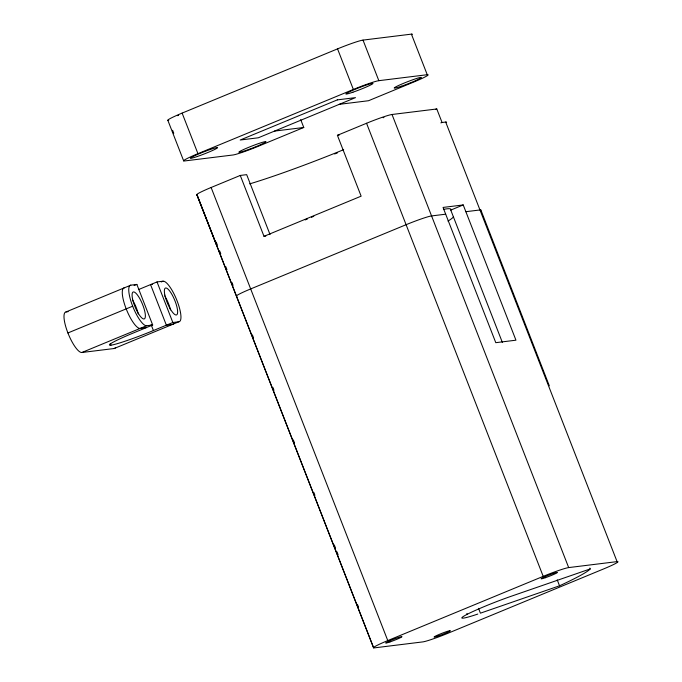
<?xml version="1.0" encoding="UTF-8"?>
<svg xmlns="http://www.w3.org/2000/svg" width="682" height="682" viewBox="0 0 682 682"><rect width="100%" height="100%" fill="white"/><g stroke="black" fill="none" stroke-linecap="round" stroke-linejoin="round"><path stroke-width="1.02" d="M168.744 120.382A21.833 1.56 -21.3 0 1 182.12 113.101L337.547 48.874A21.833 1.56 -21.3 0 1 363.02 40.102L411.417 34.134A21.833 1.56 -21.3 0 1 412.03 34.688M300.694 119.597L303.771 127.483L258.444 146.212A21.833 1.56 -21.3 0 1 232.963 154.993L184.566 160.961A21.833 1.56 -21.3 0 1 197.942 153.672L353.361 89.453A21.833 1.56 -21.3 0 1 378.842 80.681L427.239 74.713L411.417 34.134M197.286 194.805A21.833 1.56 -21.3 0 1 211.122 187.49L240.269 175.445L246.679 174.652L270.038 234.565M240.269 175.445L263.994 236.313L361.136 196.169L337.402 135.309L366.549 123.263A21.833 1.56 -21.3 0 1 392.022 114.491L436.787 108.975L442.064 122.496L445.696 122.052A21.833 1.56 -21.3 0 1 446.301 122.607M334.64 153.987L337.59 152.768M138.523 289.577L157.03 281.93L163.075 281.189A21.833 5.891 67.5 0 1 177.039 300.728A21.833 5.891 67.5 0 1 178.897 321.759L114.141 348.519L81.874 352.5A21.833 5.891 67.5 0 1 67.91 332.961A21.833 5.891 67.5 0 1 66.052 311.921L130.808 285.161L136.86 284.42L152.683 324.999L133.254 333.021A36.385 2.6 -21.3 0 0 110.953 345.16L110.296 343.472M134.081 285.562L136.86 284.42M161.225 281.947L163.075 281.189M67.91 332.961L132.675 306.201A21.833 5.891 67.5 0 1 130.808 285.161M81.874 352.5L146.63 325.74L152.683 324.999M110.953 345.16A36.385 2.6 -21.3 0 0 153.416 330.54L172.844 322.509L178.897 321.759M443.675 209.34A101.882 7.28 -21.3 0 1 450.768 210.09L463.223 204.941L515.95 340.19L495.788 342.679L443.053 207.43L463.223 204.941M617.074 561.618A21.833 1.56 -21.3 0 1 603.698 568.899L448.279 633.126A21.833 1.56 -21.3 0 1 422.797 641.898L374.401 647.866A21.833 1.56 -21.3 0 1 387.777 640.586L543.204 576.358A21.833 1.56 -21.3 0 1 568.677 567.586L617.074 561.618L445.696 122.052M589.862 568.097L590.186 568.941L511.065 596.315A36.385 2.6 -21.3 0 0 466.309 614.763A36.385 2.6 -21.3 0 0 477.417 614.192L477.775 614.073M590.186 568.941A101.882 7.28 -21.3 0 1 559.538 585.804L480.418 613.169L478.534 608.344M339.286 104.329L368.527 100.723L413.863 81.993A21.833 1.56 -21.3 0 0 427.239 74.713M274.531 131.089L303.771 127.483M337.402 135.309L339.235 135.079M263.994 236.313L265.827 236.083M445.687 214.191L431.578 215.93A21.833 1.56 -21.3 0 0 406.097 224.702L250.678 288.929A21.833 1.56 -21.3 0 0 236.833 296.244M465.857 211.701L479.975 209.962A21.833 1.56 -21.3 0 1 480.58 210.516M152.563 284.36L150.552 284.607L166.374 325.186L172.418 324.436A21.833 5.891 67.5 0 0 173.782 323.447M66.052 311.921L68.132 311.665M146.204 327.667L140.151 328.417A21.833 5.891 67.5 0 1 126.196 308.878A21.833 5.891 67.5 0 1 124.337 287.838M196.834 194.668L373.625 647.866L196.97 194.771L216.663 245.196M480.887 210.065L549.3 385.79M450.768 210.09L502.344 342.373M363.02 40.102L378.842 80.681M392.022 114.491L568.677 567.586M557.237 579.888L559.538 585.804M337.547 48.874L353.361 89.453M366.549 123.263L543.204 576.358M466.872 613.45L467.204 614.294M182.12 113.101L197.942 153.672M211.122 187.49L387.777 640.586M172.606 130.279L173.765 133.246M216.177 242.042L217.328 245M219.638 250.908L220.789 253.857M225.776 266.662L226.927 269.62M231.923 282.425L233.073 285.374M252.357 334.845L253.516 337.812M272.826 387.342L273.985 390.317M293.294 439.847L294.454 442.814M313.771 492.344L314.922 495.32M334.24 544.841L335.399 547.817M336.942 551.781L338.102 554.747M357.411 604.278L358.57 607.253M167.832 120.279L183.654 160.85M157.03 281.93L172.844 322.509M151.106 324.598L153.416 330.54M177.712 115.701A14.552 1.04 -21.3 0 1 178.641 115.249M132.734 300.31A14.552 3.93 67.5 0 1 138.25 313.899M146.63 325.74A21.833 5.891 67.5 0 1 132.675 306.201M165.001 296.329A14.552 3.93 67.5 0 1 170.517 309.918M115.497 347.53A21.833 5.891 67.5 0 1 114.141 348.519M435.576 109.359A25.473 1.824 -21.3 0 1 436.787 108.975M453.402 216.85A101.882 7.28 -21.3 0 1 447.997 221.087M305.212 219.911A101.882 7.28 -21.3 0 1 307.531 218.931M311.435 217.294A101.882 7.28 -21.3 0 1 313.788 216.322M343.668 149.665A101.882 7.28 -21.3 0 1 249.638 183.893M383.156 117.722A14.552 1.04 -21.3 0 1 383.94 117.509M440.853 122.879A25.473 1.824 -21.3 0 1 442.064 122.496M337.334 99.879L240.192 140.015L258.342 137.781L355.484 97.637L337.334 99.879M245.878 150.466A14.552 1.04 -21.3 0 0 265.954 141.677A14.552 1.04 -21.3 0 0 245.341 148.744A14.552 1.04 -21.3 0 0 245.878 150.466M197.482 156.434A14.552 1.04 -21.3 0 0 217.558 147.644A14.552 1.04 -21.3 0 0 196.936 154.712A14.552 1.04 -21.3 0 0 197.482 156.434M352.901 92.206A14.552 1.04 -21.3 0 0 372.977 83.426A14.552 1.04 -21.3 0 0 352.364 90.484A14.552 1.04 -21.3 0 0 352.901 92.206M401.306 86.239A14.552 1.04 -21.3 0 0 421.374 77.458A14.552 1.04 -21.3 0 0 400.76 84.517A14.552 1.04 -21.3 0 0 401.306 86.239M132.589 299.117A14.552 3.93 67.5 0 0 143.996 318.98A14.552 3.93 67.5 0 0 139.58 298.256A14.552 3.93 67.5 0 0 132.589 299.117M164.856 295.144A14.552 3.93 67.5 0 0 176.263 314.999A14.552 3.93 67.5 0 0 171.838 294.283A14.552 3.93 67.5 0 0 164.856 295.144M389.925 641.941A8.73 0.622 -21.3 0 0 401.971 636.664A8.73 0.622 -21.3 0 0 389.601 640.909A8.73 0.622 -21.3 0 0 389.925 641.941M545.344 577.714A8.73 0.622 -21.3 0 0 557.39 572.445A8.73 0.622 -21.3 0 0 545.02 576.682A8.73 0.622 -21.3 0 0 545.344 577.714M438.321 635.974A8.73 0.622 -21.3 0 0 450.367 630.705A8.73 0.622 -21.3 0 0 437.997 634.942A8.73 0.622 -21.3 0 0 438.321 635.974"/></g></svg>
